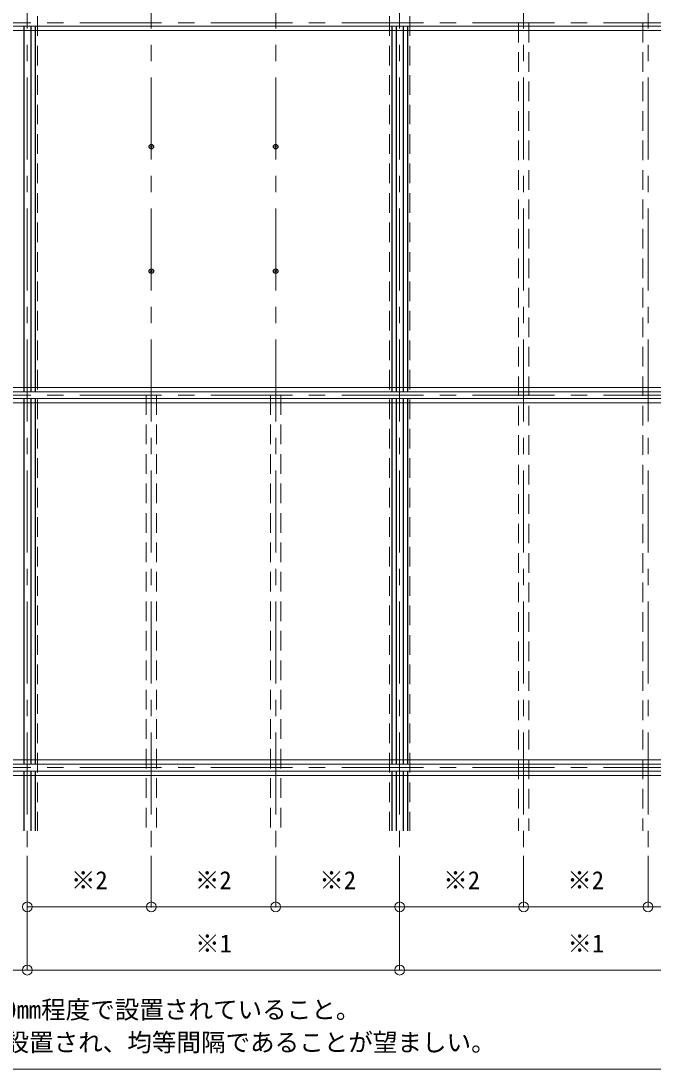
# Model space of a CAD drawing. Units: millimetres on the paper, with parts at other scales. Extents: x -195 to 195, y -140 to 138.
# Drawn here: x -157.7 to -119.1, y -14.1 to 49.9 of the extents above; entities that cross this region are included whole.
import ezdxf
from ezdxf.enums import TextEntityAlignment as Align

# ---------------------------------------------------------------- set-up
doc = ezdxf.new("R2010")
doc.units = ezdxf.units.MM
doc.header["$PDMODE"] = 32
doc.header["$PDSIZE"] = 0.6
doc.linetypes.add('CHAIN1', pattern=[8, 5, -1, 1, -1])
doc.linetypes.add('DASHED1', pattern=[1.8, 1.2, -0.6])
for name, color, linetype, lineweight in [('7-0_中心線', 4, 'CHAIN1', 9), ('7-2_メインジョイナー', 3, 'Continuous', 18), ('7-3_クロスジョイナー', 2, 'Continuous', 25), ('7-4_野縁', 4, 'DASHED1', 9), ('7-5_寸法', 4, 'Continuous', 9), ('7-6_文字・矢印', 7, 'Continuous', 18), ('7-C_ビス・アンカーボルト・強調図形', 2, 'Continuous', 25), ('F-3_クロスジョイナー', 3, 'Continuous', 18)]:
    doc.layers.add(name, color=color, linetype=linetype, lineweight=lineweight)
doc.styles.add('ＭＳ ゴシック', font='')
doc.styles.get('ＭＳ ゴシック').set_extended_font_data('MS Gothic')

msp = doc.modelspace()

# ---------------------------------------------------------------- linework, layer by layer
at = {"layer": '7-0_中心線'}
for p, q in [((-157.36, 78.429), (-157.36, -1.111)), ((-149.785, 78.429), (-149.785, -1.111)), ((-142.185, 78.429), (-142.185, -1.111)), ((-134.61, 78.429), (-134.61, -1.111)), ((-127.035, 78.429), (-127.035, -1.111)), ((-119.435, 78.429), (-119.435, -1.111)), ((-186.152, 49.786), (-84.364, 49.786)), ((-186.152, 27.036), (-84.364, 27.036)), ((-186.152, 4.286), (-84.364, 4.286))]:
    msp.add_line(p, q, dxfattribs=at)
at = {"layer": '7-2_メインジョイナー'}
for p, q in [((-184.902, 49.574), (-85.321, 49.574)), ((-184.902, 49.311), (-85.321, 49.311)), ((-184.902, 27.511), (-85.321, 27.511)), ((-184.902, 27.249), (-85.321, 27.249)), ((-184.902, 26.824), (-85.321, 26.824)), ((-184.902, 26.561), (-85.321, 26.561)), ((-184.902, 4.761), (-85.321, 4.761)), ((-184.902, 4.499), (-85.321, 4.499)), ((-184.902, 4.074), (-85.321, 4.074)), ((-184.902, 3.811), (-85.321, 3.811))]:
    msp.add_line(p, q, dxfattribs=at)
at = {"layer": '7-3_クロスジョイナー'}
for p, q in [((-157.572, 49.574), (-157.572, 27.249)), ((-157.147, 49.574), (-157.147, 27.249)), ((-156.885, 49.574), (-156.885, 27.249)), ((-135.085, 49.574), (-135.085, 27.249)), ((-134.822, 49.574), (-134.822, 27.249)), ((-134.397, 49.574), (-134.397, 27.249)), ((-134.135, 49.574), (-134.135, 27.249)), ((-157.572, 26.824), (-157.572, 4.499)), ((-157.147, 26.824), (-157.147, 4.499)), ((-156.885, 26.824), (-156.885, 4.499)), ((-135.085, 26.824), (-135.085, 4.499)), ((-134.822, 26.824), (-134.822, 4.499)), ((-134.397, 26.824), (-134.397, 4.499)), ((-134.135, 26.824), (-134.135, 4.499)), ((-157.572, 4.074), (-157.572, 0.424)), ((-157.147, 4.074), (-157.147, 0.424)), ((-156.885, 4.074), (-156.885, 0.424)), ((-135.085, 4.074), (-135.085, 0.424)), ((-134.822, 4.074), (-134.822, 0.424)), ((-134.397, 4.074), (-134.397, 0.424)), ((-134.135, 4.074), (-134.135, 0.424))]:
    msp.add_line(p, q, dxfattribs=at)
at = {"layer": '7-4_野縁'}
for p, q in [((-156.735, 77.179), (-156.735, 0.424)), ((-135.235, 77.179), (-135.235, 0.424)), ((-133.985, 77.179), (-133.985, 0.424)), ((-127.347, 49.786), (-127.347, 0.424)), ((-126.722, 49.786), (-126.722, 0.424)), ((-119.747, 49.786), (-119.747, 0.424)), ((-150.097, 27.036), (-150.097, 0.424)), ((-149.472, 27.036), (-149.472, 0.424)), ((-142.497, 27.036), (-142.497, 0.424)), ((-141.872, 27.036), (-141.872, 0.424))]:
    msp.add_line(p, q, dxfattribs=at)
at = {"layer": '7-5_寸法'}
for p, q in [((-157.36, -8.082), (-157.36, -1.111)), ((-157.36, -4.219), (-157.36, -1.111)), ((-149.785, -4.219), (-149.785, -1.111)), ((-142.185, -4.219), (-142.185, -1.111)), ((-134.61, -4.219), (-134.61, -1.111)), ((-134.61, -8.082), (-134.61, -1.111)), ((-127.035, -4.219), (-127.035, -1.111)), ((-119.435, -4.219), (-119.435, -1.111)), ((-149.785, -4.219), (-157.36, -4.219)), ((-142.185, -4.219), (-149.785, -4.219)), ((-134.61, -4.219), (-142.185, -4.219)), ((-127.035, -4.219), (-134.61, -4.219)), ((-119.435, -4.219), (-127.035, -4.219)), ((-111.86, -4.219), (-119.435, -4.219)), ((-157.36, -8.082), (-180.11, -8.082)), ((-134.61, -8.082), (-157.36, -8.082)), ((-111.86, -8.082), (-134.61, -8.082))]:
    msp.add_line(p, q, dxfattribs=at)
at = {"layer": '7-5_寸法', "color": 7}
for p in [(-157.36, -4.219), (-149.785, -4.219), (-142.185, -4.219), (-134.61, -4.219), (-127.035, -4.219), (-119.435, -4.219), (-157.36, -8.082), (-134.61, -8.082)]:
    msp.add_point(p, dxfattribs=at)
at = {"layer": '7-C_ビス・アンカーボルト・強調図形'}
for p, q in [((-149.772, 42.267), (-149.772, 42.239)), ((-142.172, 42.267), (-142.172, 42.239)), ((-149.841, 42.223), (-149.812, 42.224)), ((-149.812, 42.224), (-149.802, 42.229)), ((-149.812, 42.224), (-149.808, 42.22)), ((-149.812, 42.198), (-149.808, 42.203)), ((-149.802, 42.229), (-149.798, 42.224)), ((-149.802, 42.194), (-149.798, 42.198)), ((-149.797, 42.183), (-149.802, 42.194)), ((-149.771, 42.211), (-149.798, 42.211)), ((-149.797, 42.239), (-149.793, 42.235)), ((-149.797, 42.183), (-149.793, 42.188)), ((-149.797, 42.155), (-149.797, 42.183)), ((-149.785, 42.225), (-149.785, 42.197)), ((-149.772, 42.239), (-149.776, 42.235)), ((-149.772, 42.183), (-149.776, 42.188)), ((-149.772, 42.239), (-149.767, 42.229)), ((-149.767, 42.229), (-149.772, 42.224)), ((-149.767, 42.194), (-149.772, 42.198)), ((-149.757, 42.224), (-149.767, 42.229)), ((-149.757, 42.198), (-149.767, 42.194)), ((-149.757, 42.224), (-149.761, 42.22)), ((-149.757, 42.198), (-149.761, 42.203)), ((-149.728, 42.223), (-149.757, 42.224)), ((-149.728, 42.199), (-149.757, 42.198)), ((-142.241, 42.223), (-142.212, 42.224)), ((-142.212, 42.224), (-142.202, 42.229)), ((-142.212, 42.224), (-142.208, 42.22)), ((-142.212, 42.198), (-142.208, 42.203)), ((-142.202, 42.229), (-142.198, 42.224)), ((-142.202, 42.194), (-142.198, 42.198)), ((-142.197, 42.183), (-142.202, 42.194)), ((-142.171, 42.211), (-142.198, 42.211)), ((-142.197, 42.239), (-142.193, 42.235)), ((-142.197, 42.183), (-142.193, 42.188)), ((-142.197, 42.155), (-142.197, 42.183)), ((-142.185, 42.225), (-142.185, 42.197)), ((-142.172, 42.239), (-142.176, 42.235)), ((-142.172, 42.183), (-142.176, 42.188)), ((-142.172, 42.239), (-142.167, 42.229)), ((-142.167, 42.229), (-142.172, 42.224)), ((-142.167, 42.194), (-142.172, 42.198)), ((-142.157, 42.224), (-142.167, 42.229)), ((-142.157, 42.198), (-142.167, 42.194)), ((-142.157, 42.224), (-142.161, 42.22)), ((-142.157, 42.198), (-142.161, 42.203)), ((-142.128, 42.223), (-142.157, 42.224)), ((-142.128, 42.199), (-142.157, 42.198)), ((-149.841, 34.623), (-149.812, 34.624)), ((-149.812, 34.624), (-149.802, 34.629)), ((-149.812, 34.624), (-149.808, 34.62)), ((-149.812, 34.598), (-149.808, 34.603)), ((-149.802, 34.629), (-149.798, 34.624)), ((-149.802, 34.594), (-149.798, 34.598)), ((-149.797, 34.583), (-149.802, 34.594)), ((-149.771, 34.611), (-149.798, 34.611)), ((-149.797, 34.639), (-149.793, 34.635)), ((-149.797, 34.583), (-149.793, 34.588)), ((-149.797, 34.555), (-149.797, 34.583)), ((-149.785, 34.625), (-149.785, 34.597)), ((-149.772, 34.639), (-149.776, 34.635)), ((-149.772, 34.583), (-149.776, 34.588)), ((-149.772, 34.667), (-149.772, 34.639)), ((-149.772, 34.639), (-149.767, 34.629)), ((-149.767, 34.629), (-149.772, 34.624)), ((-149.767, 34.594), (-149.772, 34.598)), ((-149.757, 34.624), (-149.767, 34.629)), ((-149.757, 34.598), (-149.767, 34.594)), ((-149.757, 34.624), (-149.761, 34.62)), ((-149.757, 34.598), (-149.761, 34.603)), ((-149.728, 34.623), (-149.757, 34.624)), ((-149.728, 34.599), (-149.757, 34.598)), ((-142.241, 34.623), (-142.212, 34.624)), ((-142.212, 34.624), (-142.202, 34.629)), ((-142.212, 34.624), (-142.208, 34.62)), ((-142.212, 34.598), (-142.208, 34.603)), ((-142.202, 34.629), (-142.198, 34.624)), ((-142.202, 34.594), (-142.198, 34.598)), ((-142.197, 34.583), (-142.202, 34.594)), ((-142.171, 34.611), (-142.198, 34.611)), ((-142.197, 34.639), (-142.193, 34.635)), ((-142.197, 34.583), (-142.193, 34.588)), ((-142.197, 34.555), (-142.197, 34.583)), ((-142.185, 34.625), (-142.185, 34.597)), ((-142.172, 34.639), (-142.176, 34.635)), ((-142.172, 34.583), (-142.176, 34.588)), ((-142.172, 34.667), (-142.172, 34.639)), ((-142.172, 34.639), (-142.167, 34.629)), ((-142.167, 34.629), (-142.172, 34.624)), ((-142.167, 34.594), (-142.172, 34.598)), ((-142.157, 34.624), (-142.167, 34.629)), ((-142.157, 34.598), (-142.167, 34.594)), ((-142.157, 34.624), (-142.161, 34.62)), ((-142.157, 34.598), (-142.161, 34.603)), ((-142.128, 34.623), (-142.157, 34.624)), ((-142.128, 34.599), (-142.157, 34.598))]:
    msp.add_line(p, q, dxfattribs=at)
for points in [[(-149.797, 42.267), (-149.797, 42.239), (-149.802, 42.229)], [(-142.197, 42.267), (-142.197, 42.239), (-142.202, 42.229)], [(-149.841, 42.199), (-149.812, 42.198), (-149.802, 42.194)], [(-149.772, 42.155), (-149.772, 42.183), (-149.767, 42.194)], [(-142.241, 42.199), (-142.212, 42.198), (-142.202, 42.194)], [(-142.172, 42.155), (-142.172, 42.183), (-142.167, 42.194)], [(-149.841, 34.599), (-149.812, 34.598), (-149.802, 34.594)], [(-149.797, 34.667), (-149.797, 34.639), (-149.802, 34.629)], [(-149.772, 34.555), (-149.772, 34.583), (-149.767, 34.594)], [(-142.241, 34.599), (-142.212, 34.598), (-142.202, 34.594)], [(-142.197, 34.667), (-142.197, 34.639), (-142.202, 34.629)], [(-142.172, 34.555), (-142.172, 34.583), (-142.167, 34.594)]]:
    msp.add_lwpolyline(points, dxfattribs=at)
for centre in [(-149.785, 42.211), (-142.185, 42.211), (-149.785, 34.611), (-142.185, 34.611)]:
    msp.add_circle(centre, 0.138, dxfattribs=at)
for centre, radius, start, end in [((-149.785, 42.211), 0.0575, 77.57653, 102.42347), ((-142.185, 42.211), 0.0575, 77.57653, 102.42347), ((-149.785, 42.211), 0.0575, 167.57653, 192.42347), ((-149.785, 42.211), 0.0286, 162.48255, 197.51745), ((-149.785, 42.211), 0.0575, 257.57653, 282.42347), ((-149.785, 42.211), 0.0286, 72.48255, 107.51745), ((-149.785, 42.211), 0.0286, 252.48255, 287.51745), ((-149.785, 42.211), 0.0286, 342.48255, 17.51745), ((-149.785, 42.211), 0.0575, 347.57653, 12.42347), ((-142.185, 42.211), 0.0575, 167.57653, 192.42347), ((-142.185, 42.211), 0.0286, 162.48255, 197.51745), ((-142.185, 42.211), 0.0575, 257.57653, 282.42347), ((-142.185, 42.211), 0.0286, 72.48255, 107.51745), ((-142.185, 42.211), 0.0286, 252.48255, 287.51745), ((-142.185, 42.211), 0.0286, 342.48255, 17.51745), ((-142.185, 42.211), 0.0575, 347.57653, 12.42347), ((-149.785, 34.611), 0.0575, 167.57653, 192.42347), ((-149.785, 34.611), 0.0286, 162.48255, 197.51745), ((-149.785, 34.611), 0.0575, 77.57653, 102.42347), ((-149.785, 34.611), 0.0286, 72.48255, 107.51745), ((-149.785, 34.611), 0.0286, 252.48255, 287.51745), ((-149.785, 34.611), 0.0286, 342.48255, 17.51745), ((-149.785, 34.611), 0.0575, 347.57653, 12.42347), ((-142.185, 34.611), 0.0575, 167.57653, 192.42347), ((-142.185, 34.611), 0.0286, 162.48255, 197.51745), ((-142.185, 34.611), 0.0575, 77.57653, 102.42347), ((-142.185, 34.611), 0.0286, 72.48255, 107.51745), ((-142.185, 34.611), 0.0286, 252.48255, 287.51745), ((-142.185, 34.611), 0.0286, 342.48255, 17.51745), ((-142.185, 34.611), 0.0575, 347.57653, 12.42347), ((-149.785, 34.611), 0.0575, 257.57653, 282.42347), ((-142.185, 34.611), 0.0575, 257.57653, 282.42347)]:
    msp.add_arc(centre, radius, start, end, dxfattribs=at)
at = {"layer": 'F-3_クロスジョイナー'}
msp.add_line((-191, -14.125), (-72.192, -14.125), dxfattribs=at)

# ---------------------------------------------------------------- texts
at = {"layer": '7-5_寸法', "style": 'ＭＳ ゴシック'}
for s, p in [('※2', (-154.697, -3.469)), ('※2', (-147.122, -3.469)), ('※2', (-139.522, -3.469)), ('※2', (-131.947, -3.469)), ('※2', (-124.372, -3.469)), ('※1', (-147.11, -7.332)), ('※1', (-124.36, -7.332))]:
    msp.add_text(s, height=1.1, dxfattribs=at).set_placement(p, align=Align.BOTTOM_LEFT)
at = {"layer": '7-6_文字・矢印', "style": 'ＭＳ ゴシック'}
for s, p in [('※1…鋼製下地材A：部材幅40mm以上であり＠910mm程度で設置されていること。', (-190.25, -11.375)), ('※2…鋼製下地材B：鋼製下地材Aの間に2本以上設置され、均等間隔であることが望ましい。', (-190.25, -13.375))]:
    msp.add_text(s, height=1.1, dxfattribs=at).set_placement(p, align=Align.BOTTOM_LEFT)

doc.saveas('drawing.dxf')
